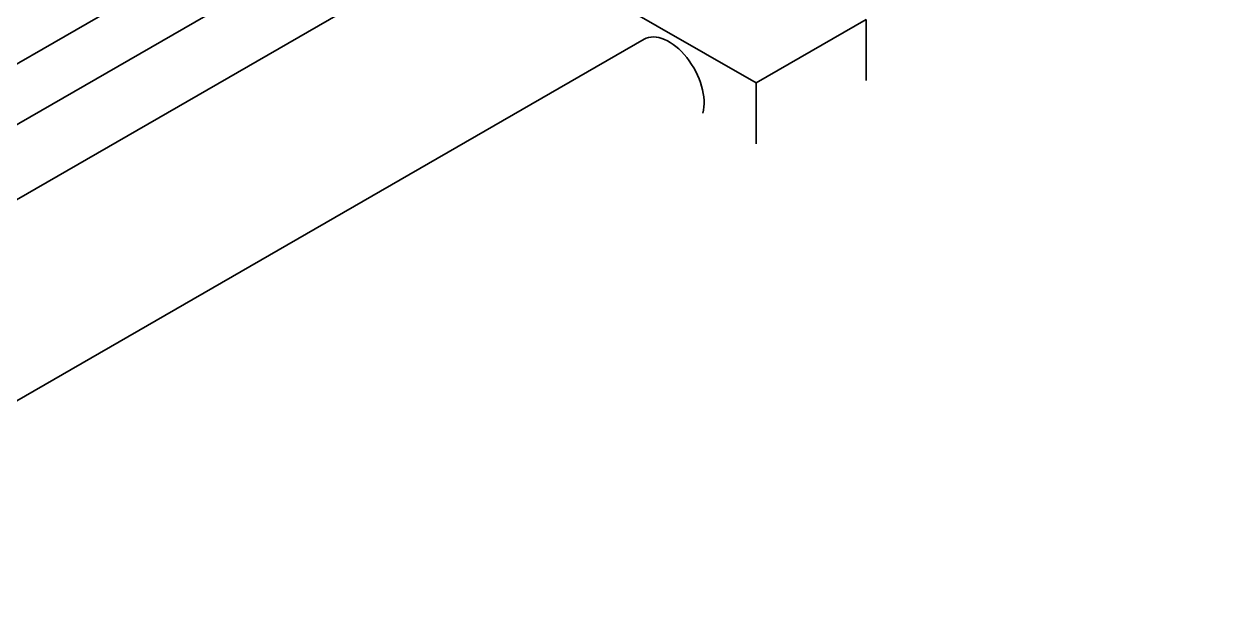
# Model space of a CAD drawing. Header units: millimetres. Extents: x 0 to 84100, y 0 to 59400.
# Drawn here: x 67445 to 68419, y 18392 to 18860 of the extents above; entities that cross this region are included whole.
import ezdxf

# ---------------------------------------------------------------- set-up
doc = ezdxf.new("R2010")
doc.units = ezdxf.units.MM
doc.header["$LTSCALE"] = 100
doc.layers.add('Visible (ISO)', color=7, linetype='Continuous', lineweight=35)

msp = doc.modelspace()

# ---------------------------------------------------------------- linework, layer by layer
at = {"layer": 'Visible (ISO)'}
for p, q in [((68833.3, 19631.5), (66970.78, 18558.95)), ((67013.21, 18534.52), (68875.73, 19607.07)), ((68033.21, 18813.2), (67775.82, 18961.42)), ((67802.71, 18929.04), (67010.52, 18472.85)), ((68121.6, 18864.1), (68033.21, 18813.2)), ((68121.6, 18864.1), (68121.6, 18815.04)), ((67943.07, 18848.21), (67150.88, 18392.02)), ((68033.21, 18813.2), (68033.21, 18764.14))]:
    msp.add_line(p, q, dxfattribs=at)
msp.add_ellipse((67963.03, 18813.55), major_axis=(-19.96, 34.66), ratio=0.578093, start_param=3.650335, end_param=6.283185, dxfattribs=at)

doc.saveas('drawing.dxf')
